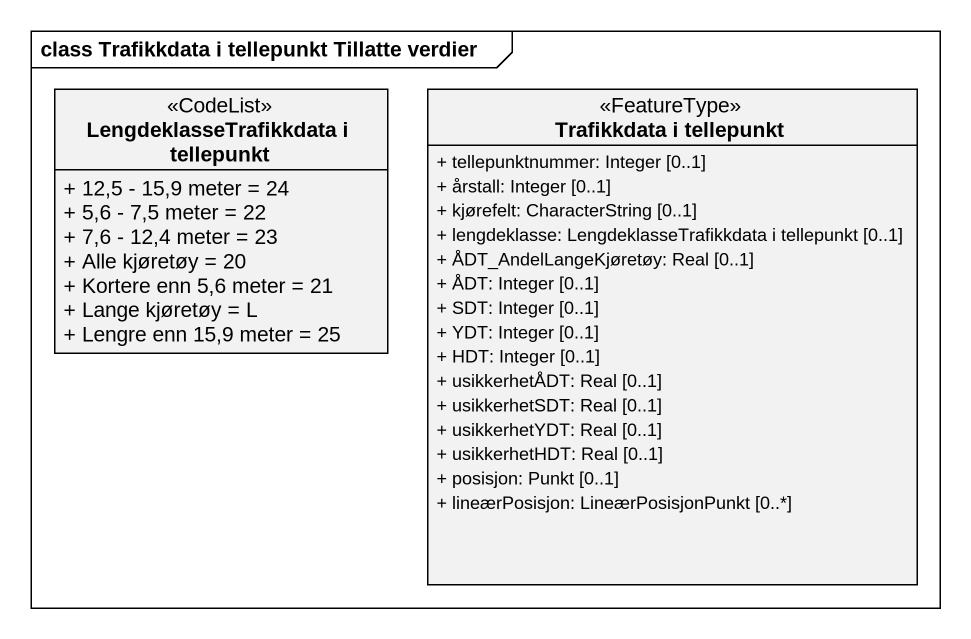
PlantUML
@startuml
mainframe class Trafikkdata i tellepunkt Tillatte verdier
hide circle
hide empty members
skinparam classAttributeIconSize 0
class "LengdeklasseTrafikkdata i tellepunkt" as LengdeklasseTrafikkdata_i <<CodeList>> {
  + 12,5 - 15,9 meter = 24
  + 5,6 - 7,5 meter = 22
  + 7,6 - 12,4 meter = 23
  + Alle kjøretøy = 20
  + Kortere enn 5,6 meter = 21
  + Lange kjøretøy = L
  + Lengre enn 15,9 meter = 25
}
class "Trafikkdata i tellepunkt" as Trafikkdata_i_tellepunkt <<FeatureType>> {
  + tellepunktnummer: Integer [0..1]
  + årstall: Integer [0..1]
  + kjørefelt: CharacterString [0..1]
  + lengdeklasse: LengdeklasseTrafikkdata i tellepunkt [0..1]
  + ÅDT_AndelLangeKjøretøy: Real [0..1]
  + ÅDT: Integer [0..1]
  + SDT: Integer [0..1]
  + YDT: Integer [0..1]
  + HDT: Integer [0..1]
  + usikkerhetÅDT: Real [0..1]
  + usikkerhetSDT: Real [0..1]
  + usikkerhetYDT: Real [0..1]
  + usikkerhetHDT: Real [0..1]
  + posisjon: Punkt [0..1]
  + lineærPosisjon: LineærPosisjonPunkt [0..*]
}
@enduml
